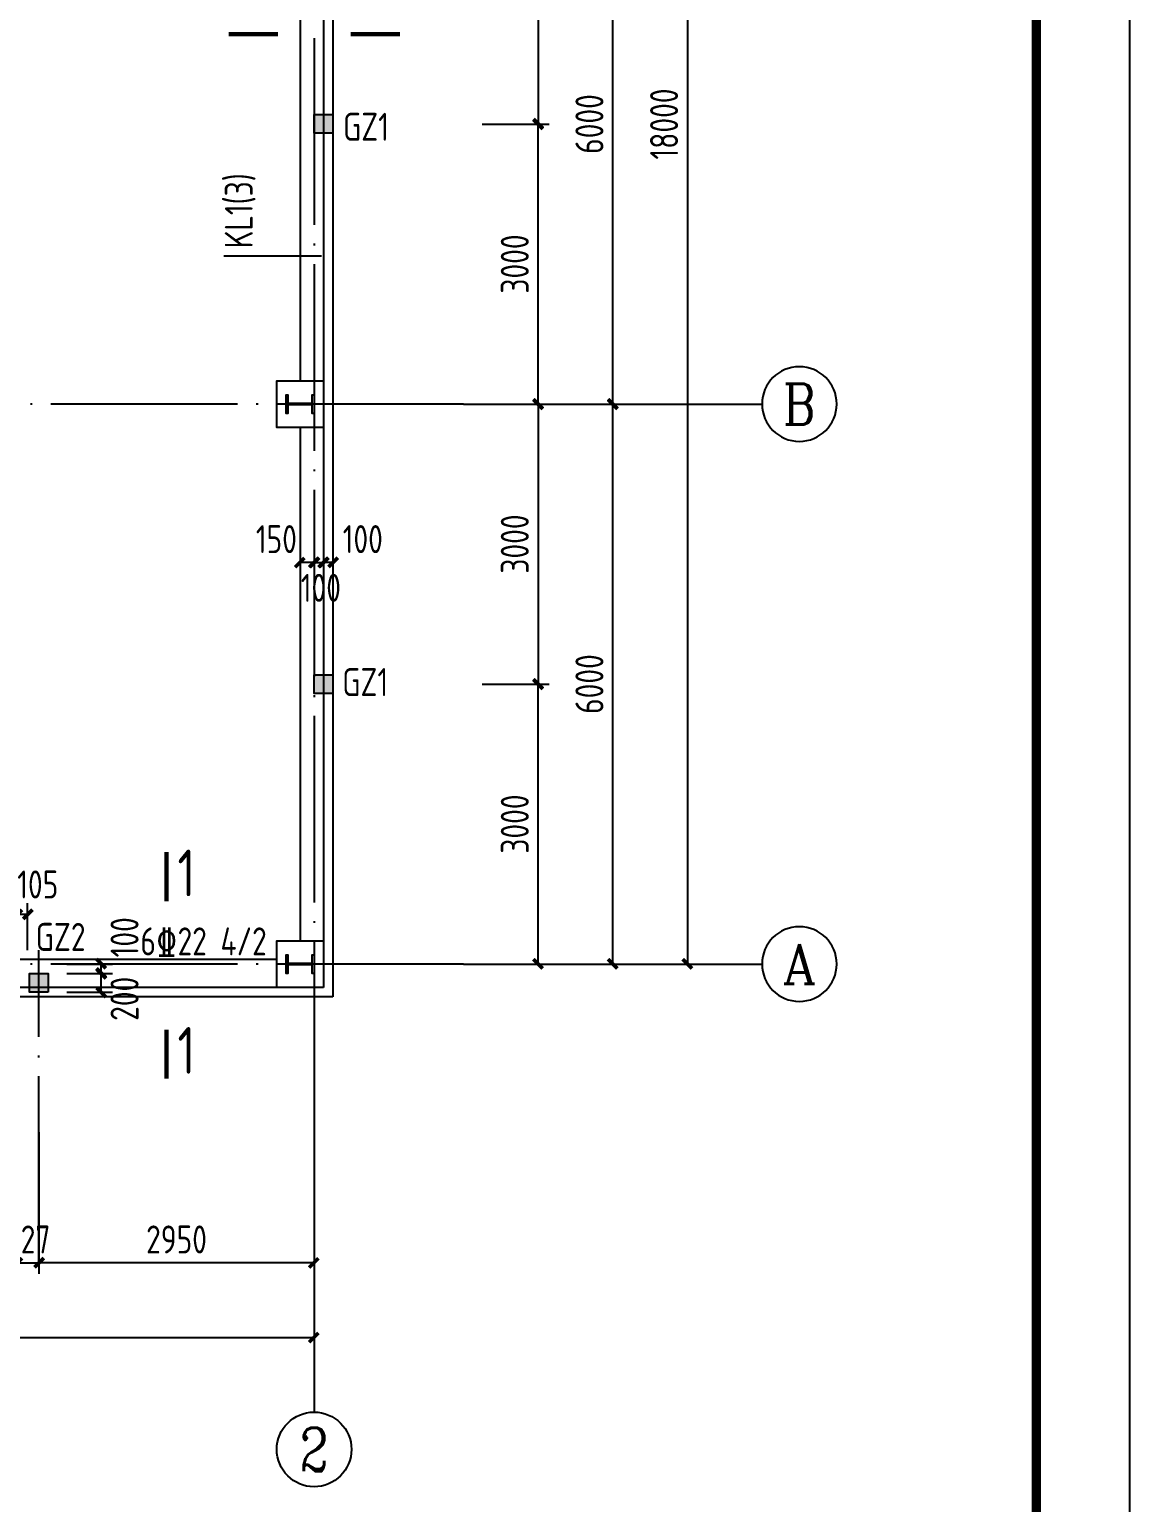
# Model space of a CAD drawing. Header units: millimetres. Extents: x 865974 to 875117, y 41124 to 44891.
# Drawn here: x 867611 to 867728.9, y 41394.7 to 41552.5 of the extents above; entities that cross this region are included whole.
import ezdxf
from ezdxf.enums import TextEntityAlignment as Align

# ---------------------------------------------------------------- set-up
doc = ezdxf.new("R2010")
doc.units = ezdxf.units.MM
doc.header["$LTSCALE"] = 1000
doc.header["$MEASUREMENT"] = 0
doc.linetypes.add('DOTE', pattern=[2.42, 2, -0.2, 0.02, -0.2])
doc.layers.add('1', color=4, linetype='Continuous', lineweight=70)
for name, color, linetype in [('AXIS', 3, 'Continuous'), ('AXIS_TEXT', 7, 'Continuous'), ('DOTE', 1, 'DOTE'), ('M_Prof', 2, 'Continuous'), ('PUB_DIM', 3, 'Continuous'), ('层14', 2, 'Continuous'), ('标注', 7, 'Continuous'), ('梁', 4, 'Continuous'), ('梁集中标注', 2, 'Continuous')]:
    doc.layers.add(name, color=color, linetype=linetype)
doc.styles.add('_TCH_AXIS', font='COMPLEX', dxfattribs={"bigfont": 'GBCBIG'})
doc.styles.add('COMPLEX', font='COMPLEX')
doc.styles.add('GBHZ', font='gbenor.shx', dxfattribs={"width": 0.9, "bigfont": 'gbcbig.shx'})
doc.dimstyles.new('Y100', dxfattribs={"dimscale": 0, "dimtxt": 3, "dimasz": 0.01, "dimexe": 1.2, "dimexo": 2, "dimgap": 1, "dimtad": 1, "dimdec": 0, "dimlfac": 100, "dimzin": 0, "dimdsep": 46, "dimtxsty": 'GBHZ', "dimblk": 'DX', "dimcen": 0.09, "dimdle": 1, "dimclrd": 7, "dimclre": 7, "dimclrt": 7, "dimadec": 0, "dimazin": 0, "dimtfac": 1, "dimtdec": 0, "dimtix": 1, "dimtmove": 2, "dimatfit": 3, "dimldrblk": 'DX', "dimfxl": 0, "dimtolj": 1, "dimtzin": 0, "dimarcsym": 0})

# ---------------------------------------------------------------- blocks, each defined once
blk = doc.blocks.new('_AXISO')
blk.add_circle((0, 0), 0.5)
at = {"layer": 'AXIS_TEXT', "style": 'COMPLEX', "width": 1.041667}
blk.add_attdef('A', text='', height=0.56, dxfattribs=at).set_placement((-0.25, -0.28), (0.25, -0.28), align=Align.FIT)
blk = doc.blocks.new('DX')
at = {"color": 0, "linetype": 'ByBlock', "const_width": 40}
blk.add_lwpolyline([(-54, -51), (46, 49)], dxfattribs=at)
blk = doc.blocks.new('*D604')
at = {"layer": 'Defpoints', "color": 0, "transparency": 16777216}
for p in [(867521.53, 41436.38), (867641.53, 41436.38), (867641.53, 41412.38)]:
    blk.add_point(p, dxfattribs=at)
at = {"layer": '标注', "color": 7, "lineweight": -2, "transparency": 16777216}
for p, q in [((867521.53, 41434.38), (867521.53, 41411.18)), ((867641.53, 41434.38), (867641.53, 41411.18)), ((867521.54, 41412.38), (867641.52, 41412.38))]:
    blk.add_line(p, q, dxfattribs=at)
at = {"layer": '标注', "color": 7, "lineweight": -2, "transparency": 16777216, "xscale": 0.01, "yscale": 0.01, "zscale": 0.01, "rotation": 180}
blk.add_blockref('DX', (867521.53, 41412.38), dxfattribs=at)
at = {"layer": '标注', "color": 7, "lineweight": -2, "transparency": 16777216, "xscale": 0.01, "yscale": 0.01, "zscale": 0.01}
blk.add_blockref('DX', (867641.53, 41412.38), dxfattribs=at)
at = {"layer": '标注', "color": 7, "transparency": 16777216, "insert": (867581.53, 41414.88), "char_height": 3, "attachment_point": 5, "style": 'GBHZ'}
blk.add_mtext('\\A1;12000', dxfattribs=at)
blk = doc.blocks.new('*D605')
at = {"layer": 'Defpoints', "color": 0, "transparency": 16777216}
for p in [(867657.53, 41512.38), (867673.53, 41512.38), (867657.53, 41452.38)]:
    blk.add_point(p, dxfattribs=at)
at = {"layer": '标注', "color": 7, "lineweight": -2, "transparency": 16777216}
for p, q in [((867659.53, 41512.38), (867674.73, 41512.38)), ((867673.53, 41452.39), (867673.53, 41512.37)), ((867659.53, 41452.38), (867674.73, 41452.38))]:
    blk.add_line(p, q, dxfattribs=at)
at = {"layer": '标注', "color": 7, "lineweight": -2, "transparency": 16777216, "xscale": 0.01, "yscale": 0.01, "zscale": 0.01}
for p, rotation in [((867673.53, 41512.38), 90), ((867673.53, 41452.38), 270)]:
    blk.add_blockref('DX', p, dxfattribs=dict(at, rotation=rotation))
at = {"layer": '标注', "color": 7, "transparency": 16777216, "insert": (867671.03, 41482.38), "char_height": 3, "attachment_point": 5, "rotation": 90, "style": 'GBHZ'}
blk.add_mtext('\\A1;6000', dxfattribs=at)
blk = doc.blocks.new('*D606')
at = {"layer": 'Defpoints', "color": 0, "transparency": 16777216}
for p in [(867657.53, 41572.38), (867673.53, 41572.38), (867657.53, 41512.38)]:
    blk.add_point(p, dxfattribs=at)
at = {"layer": '标注', "color": 7, "lineweight": -2, "transparency": 16777216}
for p, q in [((867659.53, 41572.38), (867674.73, 41572.38)), ((867673.53, 41512.39), (867673.53, 41572.37)), ((867659.53, 41512.38), (867674.73, 41512.38))]:
    blk.add_line(p, q, dxfattribs=at)
at = {"layer": '标注', "color": 7, "lineweight": -2, "transparency": 16777216, "xscale": 0.01, "yscale": 0.01, "zscale": 0.01}
for p, rotation in [((867673.53, 41572.38), 90), ((867673.53, 41512.38), 270)]:
    blk.add_blockref('DX', p, dxfattribs=dict(at, rotation=rotation))
at = {"layer": '标注', "color": 7, "transparency": 16777216, "insert": (867671.03, 41542.38), "char_height": 3, "attachment_point": 5, "rotation": 90, "style": 'GBHZ'}
blk.add_mtext('\\A1;6000', dxfattribs=at)
blk = doc.blocks.new('*D608')
at = {"layer": 'Defpoints', "color": 0, "transparency": 16777216}
for p in [(867657.53, 41632.38), (867657.53, 41452.38), (867681.53, 41452.38)]:
    blk.add_point(p, dxfattribs=at)
at = {"layer": '标注', "color": 7, "lineweight": -2, "transparency": 16777216}
for p, q in [((867659.53, 41632.38), (867682.73, 41632.38)), ((867681.53, 41632.37), (867681.53, 41452.39)), ((867659.53, 41452.38), (867682.73, 41452.38))]:
    blk.add_line(p, q, dxfattribs=at)
at = {"layer": '标注', "color": 7, "lineweight": -2, "transparency": 16777216, "xscale": 0.01, "yscale": 0.01, "zscale": 0.01}
for p, rotation in [((867681.53, 41632.38), 90), ((867681.53, 41452.38), 270)]:
    blk.add_blockref('DX', p, dxfattribs=dict(at, rotation=rotation))
at = {"layer": '标注', "color": 7, "transparency": 16777216, "insert": (867679.03, 41542.38), "char_height": 3, "attachment_point": 5, "rotation": 90, "style": 'GBHZ'}
blk.add_mtext('\\A1;18000', dxfattribs=at)
blk = doc.blocks.new('*D691')
at = {"layer": 'Defpoints', "color": 0, "transparency": 16777216}
for p in [(867642.53, 41502.73), (867643.53, 41502.73), (867642.53, 41495.41)]:
    blk.add_point(p, dxfattribs=at)
at = {"layer": '标注', "color": 7, "lineweight": -2, "transparency": 16777216}
for p, q in [((867642.53, 41500.73), (867642.53, 41494.21)), ((867643.53, 41500.73), (867643.53, 41494.21)), ((867642.52, 41495.41), (867642.51, 41495.41)), ((867643.53, 41495.41), (867642.53, 41495.41)), ((867643.54, 41495.41), (867643.55, 41495.41))]:
    blk.add_line(p, q, dxfattribs=at)
at = {"layer": '标注', "color": 7, "lineweight": -2, "transparency": 16777216, "xscale": 0.01, "yscale": 0.01, "zscale": 0.01}
blk.add_blockref('DX', (867642.53, 41495.41), dxfattribs=at)
at = {"layer": '标注', "color": 7, "lineweight": -2, "transparency": 16777216, "xscale": 0.01, "yscale": 0.01, "zscale": 0.01, "rotation": 180}
blk.add_blockref('DX', (867643.53, 41495.41), dxfattribs=at)
at = {"layer": '标注', "color": 7, "transparency": 16777216, "insert": (867646.74, 41497.91), "char_height": 3, "attachment_point": 5, "style": 'GBHZ'}
blk.add_mtext('\\A1;100', dxfattribs=at)
blk = doc.blocks.new('*D692')
at = {"layer": 'Defpoints', "color": 0, "transparency": 16777216}
for p in [(867640.03, 41502.73), (867641.53, 41502.73), (867640.03, 41495.41)]:
    blk.add_point(p, dxfattribs=at)
at = {"layer": '标注', "color": 7, "lineweight": -2, "transparency": 16777216}
for p, q in [((867640.03, 41500.73), (867640.03, 41494.21)), ((867641.53, 41500.73), (867641.53, 41494.21)), ((867640.02, 41495.41), (867640.01, 41495.41)), ((867641.53, 41495.41), (867640.03, 41495.41)), ((867641.54, 41495.41), (867641.55, 41495.41))]:
    blk.add_line(p, q, dxfattribs=at)
at = {"layer": '标注', "color": 7, "lineweight": -2, "transparency": 16777216, "xscale": 0.01, "yscale": 0.01, "zscale": 0.01}
blk.add_blockref('DX', (867640.03, 41495.41), dxfattribs=at)
at = {"layer": '标注', "color": 7, "lineweight": -2, "transparency": 16777216, "xscale": 0.01, "yscale": 0.01, "zscale": 0.01, "rotation": 180}
blk.add_blockref('DX', (867641.53, 41495.41), dxfattribs=at)
at = {"layer": '标注', "color": 7, "transparency": 16777216, "insert": (867637.48, 41497.91), "char_height": 3, "attachment_point": 5, "style": 'GBHZ'}
blk.add_mtext('\\A1;150', dxfattribs=at)
blk = doc.blocks.new('*D630')
at = {"layer": 'Defpoints', "color": 0, "transparency": 16777216}
for p in [(867657.53, 41482.38), (867665.53, 41482.38), (867657.53, 41452.38)]:
    blk.add_point(p, dxfattribs=at)
at = {"layer": '标注', "color": 7, "lineweight": -2, "transparency": 16777216}
for p, q in [((867659.53, 41482.38), (867666.73, 41482.38)), ((867665.53, 41452.39), (867665.53, 41482.37)), ((867659.53, 41452.38), (867666.73, 41452.38))]:
    blk.add_line(p, q, dxfattribs=at)
at = {"layer": '标注', "color": 7, "lineweight": -2, "transparency": 16777216, "xscale": 0.01, "yscale": 0.01, "zscale": 0.01}
for p, rotation in [((867665.53, 41482.38), 90), ((867665.53, 41452.38), 270)]:
    blk.add_blockref('DX', p, dxfattribs=dict(at, rotation=rotation))
at = {"layer": '标注', "color": 7, "transparency": 16777216, "insert": (867663.03, 41467.38), "char_height": 3, "attachment_point": 5, "rotation": 90, "style": 'GBHZ'}
blk.add_mtext('\\A1;3000', dxfattribs=at)
blk = doc.blocks.new('*D631')
at = {"layer": 'Defpoints', "color": 0, "transparency": 16777216}
for p in [(867657.53, 41512.38), (867657.53, 41482.38), (867665.53, 41482.38)]:
    blk.add_point(p, dxfattribs=at)
at = {"layer": '标注', "color": 7, "lineweight": -2, "transparency": 16777216}
for p, q in [((867659.53, 41512.38), (867666.73, 41512.38)), ((867665.53, 41512.37), (867665.53, 41482.39)), ((867659.53, 41482.38), (867666.73, 41482.38))]:
    blk.add_line(p, q, dxfattribs=at)
at = {"layer": '标注', "color": 7, "lineweight": -2, "transparency": 16777216, "xscale": 0.01, "yscale": 0.01, "zscale": 0.01}
for p, rotation in [((867665.53, 41512.38), 90), ((867665.53, 41482.38), 270)]:
    blk.add_blockref('DX', p, dxfattribs=dict(at, rotation=rotation))
at = {"layer": '标注', "color": 7, "transparency": 16777216, "insert": (867663.03, 41497.38), "char_height": 3, "attachment_point": 5, "rotation": 90, "style": 'GBHZ'}
blk.add_mtext('\\A1;3000', dxfattribs=at)
blk = doc.blocks.new('*D632')
at = {"layer": 'Defpoints', "color": 0, "transparency": 16777216}
for p in [(867657.53, 41572.38), (867657.53, 41542.38), (867665.53, 41542.38)]:
    blk.add_point(p, dxfattribs=at)
at = {"layer": '标注', "color": 7, "lineweight": -2, "transparency": 16777216}
for p, q in [((867659.53, 41572.38), (867666.73, 41572.38)), ((867665.53, 41572.37), (867665.53, 41542.39)), ((867659.53, 41542.38), (867666.73, 41542.38))]:
    blk.add_line(p, q, dxfattribs=at)
at = {"layer": '标注', "color": 7, "lineweight": -2, "transparency": 16777216, "xscale": 0.01, "yscale": 0.01, "zscale": 0.01}
for p, rotation in [((867665.53, 41572.38), 90), ((867665.53, 41542.38), 270)]:
    blk.add_blockref('DX', p, dxfattribs=dict(at, rotation=rotation))
at = {"layer": '标注', "color": 7, "transparency": 16777216, "insert": (867663.03, 41557.38), "char_height": 3, "attachment_point": 5, "rotation": 90, "style": 'GBHZ'}
blk.add_mtext('\\A1;3000', dxfattribs=at)
blk = doc.blocks.new('*D633')
at = {"layer": 'Defpoints', "color": 0, "transparency": 16777216}
for p in [(867657.53, 41542.38), (867665.53, 41542.38), (867657.53, 41512.38)]:
    blk.add_point(p, dxfattribs=at)
at = {"layer": '标注', "color": 7, "lineweight": -2, "transparency": 16777216}
for p, q in [((867659.53, 41542.38), (867666.73, 41542.38)), ((867665.53, 41512.39), (867665.53, 41542.37)), ((867659.53, 41512.38), (867666.73, 41512.38))]:
    blk.add_line(p, q, dxfattribs=at)
at = {"layer": '标注', "color": 7, "lineweight": -2, "transparency": 16777216, "xscale": 0.01, "yscale": 0.01, "zscale": 0.01}
for p, rotation in [((867665.53, 41542.38), 90), ((867665.53, 41512.38), 270)]:
    blk.add_blockref('DX', p, dxfattribs=dict(at, rotation=rotation))
at = {"layer": '标注', "color": 7, "transparency": 16777216, "insert": (867663.03, 41527.38), "char_height": 3, "attachment_point": 5, "rotation": 90, "style": 'GBHZ'}
blk.add_mtext('\\A1;3000', dxfattribs=at)
blk = doc.blocks.new('*D647')
at = {"layer": 'Defpoints', "color": 0, "transparency": 16777216}
for p in [(867612.03, 41436.38), (867641.53, 41436.38), (867612.03, 41420.38)]:
    blk.add_point(p, dxfattribs=at)
at = {"layer": '标注', "color": 7, "lineweight": -2, "transparency": 16777216}
for p, q in [((867612.03, 41434.38), (867612.03, 41419.18)), ((867641.53, 41434.38), (867641.53, 41419.18)), ((867641.52, 41420.38), (867612.04, 41420.38))]:
    blk.add_line(p, q, dxfattribs=at)
at = {"layer": '标注', "color": 7, "lineweight": -2, "transparency": 16777216, "xscale": 0.01, "yscale": 0.01, "zscale": 0.01, "rotation": 180}
blk.add_blockref('DX', (867612.03, 41420.38), dxfattribs=at)
at = {"layer": '标注', "color": 7, "lineweight": -2, "transparency": 16777216, "xscale": 0.01, "yscale": 0.01, "zscale": 0.01}
blk.add_blockref('DX', (867641.53, 41420.38), dxfattribs=at)
at = {"layer": '标注', "color": 7, "transparency": 16777216, "insert": (867626.78, 41422.88), "char_height": 3, "attachment_point": 5, "style": 'GBHZ'}
blk.add_mtext('\\A1;2950', dxfattribs=at)
blk = doc.blocks.new('*D648')
at = {"layer": 'Defpoints', "color": 0, "transparency": 16777216}
for p in [(867609.76, 41457.7), (867609.76, 41451.88), (867610.81, 41451.88)]:
    blk.add_point(p, dxfattribs=at)
at = {"layer": '标注', "color": 7, "lineweight": -2, "transparency": 16777216}
for p, q in [((867609.76, 41453.88), (867609.76, 41458.9)), ((867610.81, 41453.88), (867610.81, 41458.9)), ((867609.75, 41457.7), (867609.74, 41457.7)), ((867610.81, 41457.7), (867609.76, 41457.7)), ((867610.82, 41457.7), (867610.83, 41457.7))]:
    blk.add_line(p, q, dxfattribs=at)
at = {"layer": '标注', "color": 7, "lineweight": -2, "transparency": 16777216, "xscale": 0.01, "yscale": 0.01, "zscale": 0.01}
blk.add_blockref('DX', (867609.76, 41457.7), dxfattribs=at)
at = {"layer": '标注', "color": 7, "lineweight": -2, "transparency": 16777216, "xscale": 0.01, "yscale": 0.01, "zscale": 0.01, "rotation": 180}
blk.add_blockref('DX', (867610.81, 41457.7), dxfattribs=at)
at = {"layer": '标注', "color": 7, "transparency": 16777216, "insert": (867611.91, 41460.91), "char_height": 3, "attachment_point": 5, "style": 'GBHZ'}
blk.add_mtext('\\A1;105', dxfattribs=at)
blk = doc.blocks.new('*D650')
at = {"layer": 'Defpoints', "color": 0, "transparency": 16777216}
for p in [(867609.76, 41436.38), (867612.03, 41436.38), (867612.03, 41420.38)]:
    blk.add_point(p, dxfattribs=at)
at = {"layer": '标注', "color": 7, "lineweight": -2, "transparency": 16777216}
for p, q in [((867609.76, 41434.38), (867609.76, 41419.18)), ((867612.03, 41434.38), (867612.03, 41419.18)), ((867609.75, 41420.38), (867609.74, 41420.38)), ((867609.76, 41420.38), (867612.03, 41420.38)), ((867612.04, 41420.38), (867612.05, 41420.38))]:
    blk.add_line(p, q, dxfattribs=at)
at = {"layer": '标注', "color": 7, "lineweight": -2, "transparency": 16777216, "xscale": 0.01, "yscale": 0.01, "zscale": 0.01}
blk.add_blockref('DX', (867609.76, 41420.38), dxfattribs=at)
at = {"layer": '标注', "color": 7, "lineweight": -2, "transparency": 16777216, "xscale": 0.01, "yscale": 0.01, "zscale": 0.01, "rotation": 180}
blk.add_blockref('DX', (867612.03, 41420.38), dxfattribs=at)
at = {"layer": '标注', "color": 7, "transparency": 16777216, "insert": (867610.89, 41422.88), "char_height": 3, "attachment_point": 5, "style": 'GBHZ'}
blk.add_mtext('\\A1;227', dxfattribs=at)
blk = doc.blocks.new('*D763')
at = {"layer": 'Defpoints', "color": 0, "transparency": 16777216}
for p in [(867641.53, 41502.73), (867642.53, 41502.73), (867642.53, 41495.41)]:
    blk.add_point(p, dxfattribs=at)
at = {"layer": '标注', "color": 7, "lineweight": -2, "transparency": 16777216}
for p, q in [((867641.53, 41500.73), (867641.53, 41494.21)), ((867642.53, 41500.73), (867642.53, 41494.21)), ((867641.52, 41495.41), (867641.51, 41495.41)), ((867641.53, 41495.41), (867642.53, 41495.41)), ((867642.54, 41495.41), (867642.55, 41495.41))]:
    blk.add_line(p, q, dxfattribs=at)
at = {"layer": '标注', "color": 7, "lineweight": -2, "transparency": 16777216, "xscale": 0.01, "yscale": 0.01, "zscale": 0.01}
blk.add_blockref('DX', (867641.53, 41495.41), dxfattribs=at)
at = {"layer": '标注', "color": 7, "lineweight": -2, "transparency": 16777216, "xscale": 0.01, "yscale": 0.01, "zscale": 0.01, "rotation": 180}
blk.add_blockref('DX', (867642.53, 41495.41), dxfattribs=at)
at = {"layer": '标注', "color": 7, "transparency": 16777216, "insert": (867642.25, 41492.69), "char_height": 3, "attachment_point": 5, "style": 'GBHZ'}
blk.add_mtext('\\A1;100', dxfattribs=at)
blk = doc.blocks.new('*D777')
at = {"layer": 'Defpoints', "color": 0, "transparency": 16777216}
for p in [(867613.03, 41451.38), (867618.71, 41451.38), (867613.03, 41449.38)]:
    blk.add_point(p, dxfattribs=at)
at = {"layer": '标注', "color": 7, "lineweight": -2, "transparency": 16777216}
for p, q in [((867615.03, 41451.38), (867619.91, 41451.38)), ((867618.71, 41451.39), (867618.71, 41451.4)), ((867618.71, 41449.38), (867618.71, 41451.38)), ((867615.03, 41449.38), (867619.91, 41449.38)), ((867618.71, 41449.37), (867618.71, 41449.36))]:
    blk.add_line(p, q, dxfattribs=at)
at = {"layer": '标注', "color": 7, "lineweight": -2, "transparency": 16777216, "xscale": 0.01, "yscale": 0.01, "zscale": 0.01}
for p, rotation in [((867618.71, 41451.38), 270), ((867618.71, 41449.38), 90)]:
    blk.add_blockref('DX', p, dxfattribs=dict(at, rotation=rotation))
at = {"layer": '标注', "color": 7, "transparency": 16777216, "insert": (867621.21, 41448.66), "char_height": 3, "attachment_point": 5, "rotation": 90, "style": 'GBHZ'}
blk.add_mtext('\\A1;200', dxfattribs=at)
blk = doc.blocks.new('*D778')
at = {"layer": 'Defpoints', "color": 0, "transparency": 16777216}
for p in [(867613.03, 41452.38), (867618.71, 41452.38), (867613.03, 41451.38)]:
    blk.add_point(p, dxfattribs=at)
at = {"layer": '标注', "color": 7, "lineweight": -2, "transparency": 16777216}
for p, q in [((867615.03, 41452.38), (867619.91, 41452.38)), ((867618.71, 41452.39), (867618.71, 41452.4)), ((867618.71, 41451.38), (867618.71, 41452.38)), ((867615.03, 41451.38), (867619.91, 41451.38)), ((867618.71, 41451.37), (867618.71, 41451.36))]:
    blk.add_line(p, q, dxfattribs=at)
at = {"layer": '标注', "color": 7, "lineweight": -2, "transparency": 16777216, "xscale": 0.01, "yscale": 0.01, "zscale": 0.01}
for p, rotation in [((867618.71, 41452.38), 270), ((867618.71, 41451.38), 90)]:
    blk.add_blockref('DX', p, dxfattribs=dict(at, rotation=rotation))
at = {"layer": '标注', "color": 7, "transparency": 16777216, "insert": (867621.21, 41455.25), "char_height": 3, "attachment_point": 5, "rotation": 90, "style": 'GBHZ'}
blk.add_mtext('\\A1;100', dxfattribs=at)

msp = doc.modelspace()

# ---------------------------------------------------------------- linework, layer by layer
at = {"color": 0}
msp.add_line((867728.912, 41717.604), (867728.912, 41123.604), dxfattribs=at)
at = {"color": 0, "const_width": 1}
msp.add_lwpolyline([(867718.912, 41133.604), (866912.912, 41133.604), (866912.912, 41707.604), (867718.912, 41707.604)], close=True, dxfattribs=at)
for points in [[(867642.526, 41509.884), (867637.526, 41509.884), (867637.526, 41514.884), (867642.526, 41514.884)], [(867642.526, 41449.884), (867637.526, 41449.884), (867637.526, 41454.884), (867642.526, 41454.884)]]:
    msp.add_lwpolyline(points, close=True)
at = {"layer": '1', "color": 2, "const_width": 0.48}
for points in [[(867632.369, 41552.003), (867637.652, 41552.003)], [(867645.451, 41552.003), (867650.734, 41552.003)], [(867625.713, 41459.096), (867625.713, 41464.379)], [(867625.713, 41440.09), (867625.713, 41445.373)]]:
    msp.add_lwpolyline(points, dxfattribs=at)
at = {"layer": 'AXIS', "color": 0}
for p, q in [((867657.526, 41512.384), (867689.526, 41512.384)), ((867657.526, 41452.384), (867689.526, 41452.384)), ((867641.526, 41436.384), (867641.526, 41404.384))]:
    msp.add_line(p, q, dxfattribs=at)
at = {"layer": 'DOTE', "linetype": 'DOTE', "ltscale": 0.01}
for p, q in [((867641.526, 41648.384), (867641.526, 41436.384)), ((867657.526, 41512.384), (867505.526, 41512.384)), ((867657.526, 41452.384), (867505.526, 41452.384)), ((867612.026, 41420.384), (867612.026, 41453.883))]:
    msp.add_line(p, q, dxfattribs=at)
at = {"layer": 'M_Prof'}
for points in [[(867641.526, 41513.384), (867641.526, 41511.384), (867641.326, 41511.384), (867641.326, 41512.294), (867638.726, 41512.294), (867638.726, 41511.384), (867638.526, 41511.384), (867638.526, 41513.384), (867638.726, 41513.384), (867638.726, 41512.474), (867641.326, 41512.474), (867641.326, 41513.384)], [(867641.526, 41453.384), (867641.526, 41451.384), (867641.326, 41451.384), (867641.326, 41452.294), (867638.726, 41452.294), (867638.726, 41451.384), (867638.526, 41451.384), (867638.526, 41453.384), (867638.726, 41453.384), (867638.726, 41452.474), (867641.326, 41452.474), (867641.326, 41453.384)]]:
    msp.add_lwpolyline(points, close=True, dxfattribs=at)
at = {"layer": '层14'}
for points in [[(867643.526, 41541.384), (867641.526, 41541.384), (867641.526, 41543.384), (867643.526, 41543.384)], [(867643.526, 41481.384), (867641.526, 41481.384), (867641.526, 41483.384), (867643.526, 41483.384)], [(867613.026, 41449.384), (867611.026, 41449.384), (867611.026, 41451.384), (867613.026, 41451.384)]]:
    msp.add_lwpolyline(points, close=True, dxfattribs=at)
for points in [[(867643.526, 41541.384), (867643.526, 41543.384), (867641.526, 41541.384), (867641.526, 41543.384)], [(867643.526, 41481.384), (867643.526, 41483.384), (867641.526, 41481.384), (867641.526, 41483.384)], [(867613.026, 41449.384), (867613.026, 41451.384), (867611.026, 41449.384), (867611.026, 41451.384)]]:
    msp.add_solid(points, dxfattribs=at)
at = {"layer": '梁'}
for p, q in [((867643.526, 41635.884), (867643.526, 41448.884)), ((867640.026, 41569.884), (867640.026, 41514.884)), ((867642.526, 41569.884), (867642.526, 41449.884)), ((867640.026, 41509.884), (867640.026, 41454.884)), ((867637.526, 41452.884), (867525.526, 41452.884)), ((867642.526, 41449.884), (867525.526, 41449.884)), ((867643.526, 41448.884), (867519.526, 41448.884))]:
    msp.add_line(p, q, dxfattribs=at)
at = {"layer": '梁集中标注'}
msp.add_line((867642.302, 41528.233), (867631.858, 41528.233), dxfattribs=at)

# ---------------------------------------------------------------- block references
at = {"layer": 'AXIS', "color": 0}
ref = msp.add_blockref('_AXISO', (867693.526, 41512.384), dxfattribs=dict(at, xscale=-8, yscale=8, zscale=8))
ref.add_attrib('A', 'B', dxfattribs={"layer": 'AXIS_TEXT', "color": 0, "height": 4.353, "style": '_TCH_AXIS'}).set_placement((867691.765, 41510.207), (867695.288, 41510.207), align=Align.FIT)
ref = msp.add_blockref('_AXISO', (867693.526, 41452.384), dxfattribs=dict(at, xscale=-8, yscale=8, zscale=8))
ref.add_attrib('A', 'A', dxfattribs={"layer": 'AXIS_TEXT', "color": 0, "height": 4.252, "style": '_TCH_AXIS'}).set_placement((867691.704, 41450.258), (867695.349, 41450.258), align=Align.FIT)
ref = msp.add_blockref('_AXISO', (867641.526, 41400.384), dxfattribs=dict(at, xscale=8, yscale=8, zscale=8))
ref.add_attrib('A', '2', dxfattribs={"layer": 'AXIS_TEXT', "color": 0, "height": 4.659, "style": '_TCH_AXIS'}).set_placement((867639.973, 41398.054), (867643.08, 41398.054), align=Align.FIT)

# ---------------------------------------------------------------- texts
at = {"layer": 'PUB_DIM', "style": 'GBHZ', "width": 0.9}
for p in [(867626.884, 41459.64), (867626.884, 41440.634)]:
    msp.add_text('1', height=5, dxfattribs=at).set_placement(p)
at = {"layer": '梁集中标注', "style": 'GBHZ', "width": 0.9}
for s, p in [('GZ1', (867644.623, 41540.585)), ('GZ1', (867644.541, 41481.093)), ('GZ2', (867611.688, 41453.791)), ('6%%13222 4/2', (867622.907, 41453.313))]:
    msp.add_text(s, height=3, dxfattribs=at).set_placement(p)
msp.add_text('KL1(3)', height=3, rotation=90, dxfattribs=at).set_placement((867634.953, 41529.06))

# ---------------------------------------------------------------- dimensions: what is measured, and where the dimension line sits
at = {"layer": '标注'}
for base, p1, p2, angle, picture, middle in [((867681.526, 41452.384), (867657.526, 41632.384), (867657.526, 41452.384), 90, '*D608', (867679.026, 41542.384)), ((867673.526, 41572.384), (867657.526, 41512.384), (867657.526, 41572.384), 90, '*D606', (867671.026, 41542.384)), ((867665.526, 41542.384), (867657.526, 41572.384), (867657.526, 41542.384), 270, '*D632', (867663.026, 41557.384)), ((867665.526, 41542.384), (867657.526, 41512.384), (867657.526, 41542.384), 90, '*D633', (867663.026, 41527.384)), ((867673.526, 41512.384), (867657.526, 41452.384), (867657.526, 41512.384), 90, '*D605', (867671.026, 41482.384)), ((867665.526, 41482.384), (867657.526, 41512.384), (867657.526, 41482.384), 270, '*D631', (867663.026, 41497.384)), ((867665.526, 41482.384), (867657.526, 41452.384), (867657.526, 41482.384), 90, '*D630', (867663.026, 41467.384)), ((867612.026, 41420.384), (867641.526, 41436.384), (867612.026, 41436.384), 180, '*D647', (867626.776, 41422.884))]:
    dim = msp.add_linear_dim(base=base, p1=p1, p2=p2, angle=angle, dimstyle='Y100', override={"dimscale": 1, "dimfxl": 150}, dxfattribs=at)
    dim.commit()
    dim.dimension.update_dxf_attribs({"geometry": picture, "text_midpoint": middle})
for base, p1, p2, angle, override, picture, middle in [((867640.026, 41495.409), (867641.526, 41502.73), (867640.026, 41502.73), 180, {"dimscale": 1, "dimfxl": 150}, '*D692', (867637.483, 41497.909)), ((867642.526, 41495.409), (867643.526, 41502.73), (867642.526, 41502.73), 180, {"dimscale": 1, "dimfxl": 150}, '*D691', (867646.737, 41497.909)), ((867609.756, 41457.699), (867610.806, 41451.884), (867609.756, 41451.884), 180, {"dimscale": 1, "dimfxl": 2}, '*D648', (867611.91, 41460.906)), ((867618.705, 41452.384), (867613.026, 41451.384), (867613.026, 41452.384), 90, {"dimscale": 1, "dimfxl": 2}, '*D778', (867621.205, 41455.249)), ((867618.705, 41451.384), (867613.026, 41449.384), (867613.026, 41451.384), 90, {"dimscale": 1, "dimfxl": 2}, '*D777', (867621.205, 41448.662))]:
    dim = msp.add_linear_dim(base=base, p1=p1, p2=p2, angle=angle, dimstyle='Y100', override=override, dxfattribs=at)
    dim.commit()
    dim.dimension.update_dxf_attribs({"geometry": picture, "text_midpoint": middle, "dimtype": 160})
dim = msp.add_linear_dim(base=(867642.526, 41495.409), p1=(867641.526, 41502.73), p2=(867642.526, 41502.73), dimstyle='Y100', override={"dimscale": 1, "dimfxl": 150}, dxfattribs=at)
dim.commit()
dim.dimension.update_dxf_attribs({"geometry": '*D763', "text_midpoint": (867642.247, 41492.689), "dimtype": 160})
for base, p1, p2, picture, middle in [((867641.526, 41412.384), (867521.526, 41436.384), (867641.526, 41436.384), '*D604', (867581.526, 41414.884)), ((867612.026, 41420.384), (867609.756, 41436.384), (867612.026, 41436.384), '*D650', (867610.891, 41422.884))]:
    dim = msp.add_linear_dim(base=base, p1=p1, p2=p2, dimstyle='Y100', override={"dimscale": 1, "dimfxl": 150}, dxfattribs=at)
    dim.commit()
    dim.dimension.update_dxf_attribs({"geometry": picture, "text_midpoint": middle})

doc.saveas('drawing.dxf')
